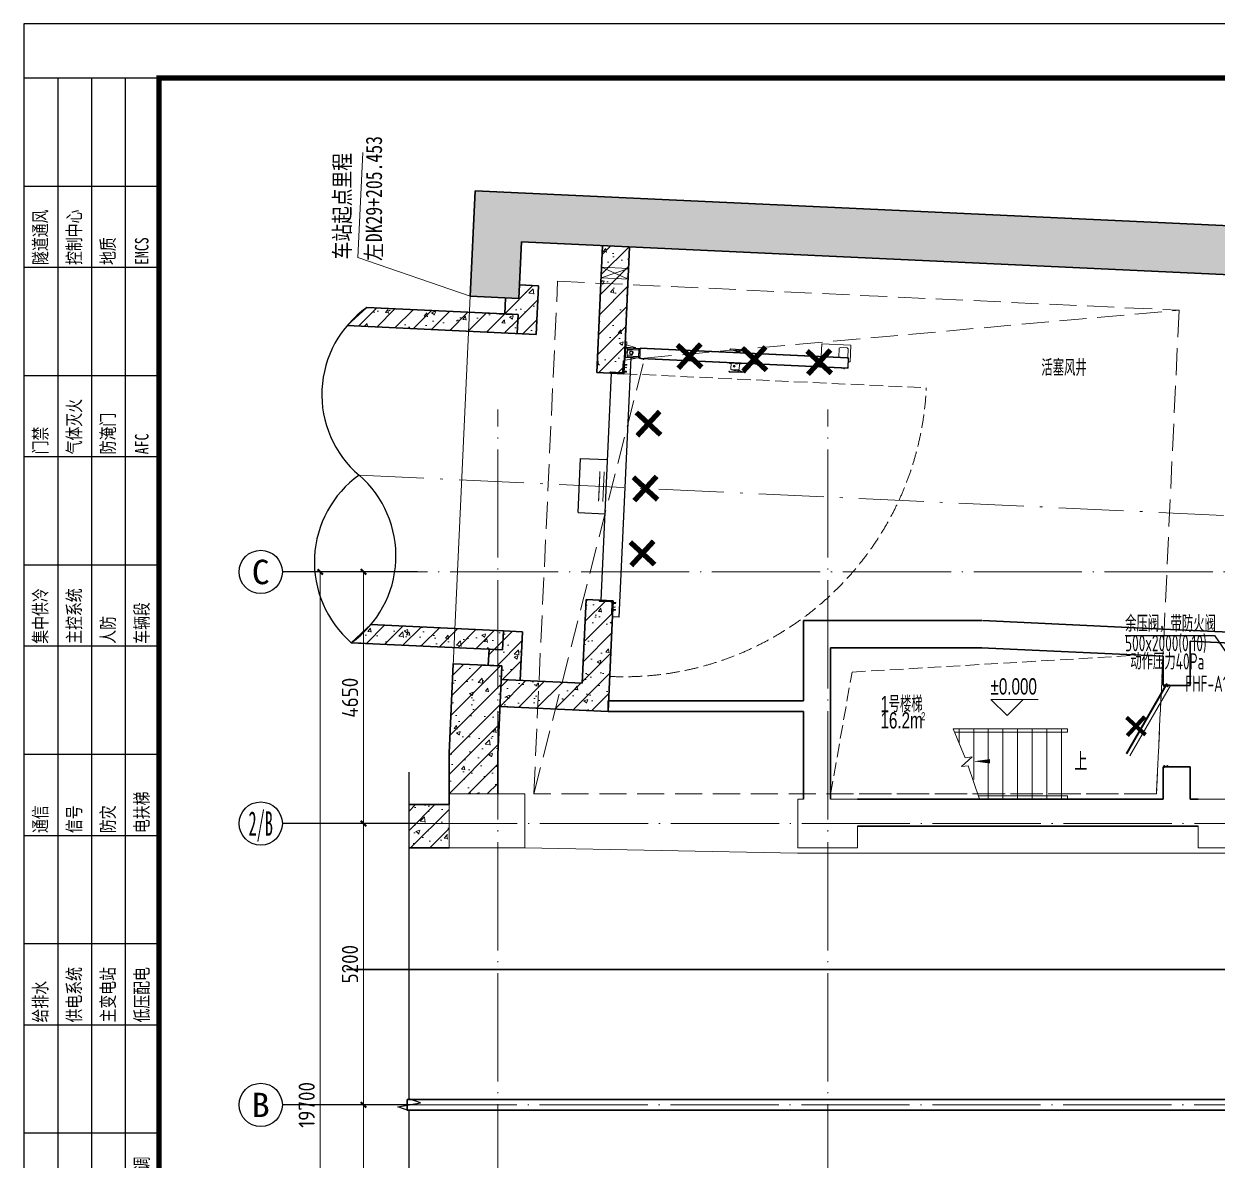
# Model space of a CAD drawing. Extents: x 4 to 13611208, y -605838 to 574722.
# Drawn here: x 13080323 to 13102382, y 426585 to 447585 of the extents above; entities that cross this region are included whole.
import ezdxf
from ezdxf.enums import TextEntityAlignment as Align

# ---------------------------------------------------------------- set-up
doc = ezdxf.new("R2010")
doc.units = 0
doc.header["$LTSCALE"] = 1000
doc.header["$MEASUREMENT"] = 0
for name, pattern in [('ACAD_ISO10W100', [18.5, 12, -3, 0.5, -3]), ('CONTINOUS', [0]), ('DASH', [0.35, 0.25, -0.1]), ('DOTE', [2.42, 2, -0.2, 0.02, -0.2])]:
    doc.linetypes.add(name, pattern=pattern)
for name, color, linetype, lineweight in [('000人防设备', 8, 'Continuous', 5), ('1-WALL-砼', 8, 'Continuous', 30), ('1-填充', 8, 'Continuous', 5), ('1-开孔（楼板）', 7, 'Continuous', 5), ('1-文字(房间名称)', 8, 'Continuous', 5), ('1-楼梯', 7, 'CONTINOUS', 5), ('1-疏散平台', 8, 'CONTINOUS', 5), ('1-线路', 8, 'ACAD_ISO10W100', 5), ('1-预埋件', 8, 'Continuous', 5), ('3-站台板下排水沟', 8, 'Continuous', 5), ('COLUMN', 8, 'Continuous', 5), ('DIM_ELEV', 3, 'Continuous', 5), ('DOTE', 14, 'DOTE', 5), ('WINDOW', 8, 'Continuous', 5), ('修改暖通总体意见', 6, 'Continuous', 5), ('给排水提孔洞', 5, 'Continuous', 5), ('设备-人防', 2, 'Continuous', 5)]:
    doc.layers.add(name, color=color, linetype=linetype, lineweight=lineweight)
doc.layers.add('0标记', color=1, linetype='Continuous', plot=False)
for name, color, linetype in [('AXIS', 3, 'Continuous'), ('AXIS_TEXT', 7, 'Continuous'), ('DIM_SYMB', 3, 'Continuous'), ('DUCT-X-P标注', 7, 'Continuous'), ('DUCT-X-S标注', 7, 'Continuous'), ('PUB_TEXT', 8, 'Continuous'), ('图框', 7, 'Continuous')]:
    doc.layers.add(name, color=color, linetype=linetype)
doc.styles.add('_TCH_DIM', font='SIMPLEX', dxfattribs={"bigfont": 'GBCBIG'})
doc.styles.add('C', font='HZTXT_E', dxfattribs={"width": 0.7, "bigfont": 'HZTXT'})
doc.styles.add('COMPLEX', font='hztxt_e.shx', dxfattribs={"width": 0.6, "bigfont": 'HZTXT.shx'})
doc.styles.add('DIM_FONT', font='gbenor.shx', dxfattribs={"bigfont": 'gbcbig.shx'})
doc.styles.add('du', font='gbenor.shx', dxfattribs={"width": 0.8, "bigfont": 'hztxt.shx'})
doc.styles.add('宋体', font='')
doc.styles.add('宋体1', font='', dxfattribs={"width": 0.8})
doc.styles.add('黑体', font='simhei.ttf', dxfattribs={"width": 0.8})
doc.styles.get('宋体').set_extended_font_data('SimSun')
doc.styles.get('宋体1').set_extended_font_data('SimSun')
doc.dimstyles.new('_TCH_ARCH&&100', dxfattribs={"dimtxt": 300, "dimasz": 100, "dimexe": 100, "dimexo": 100, "dimgap": 100, "dimtad": 1, "dimdec": 0, "dimzin": 0, "dimdsep": 46, "dimtxsty": 'DIM_FONT', "dimblk": 'ARCHTICK', "dimcen": 0.09, "dimclrd": 3, "dimclre": 3, "dimclrt": 7, "dimaunit": 1, "dimazin": 2, "dimtfac": 1, "dimtdec": 0, "dimtix": 1, "dimtmove": 2, "dimatfit": 3, "dimfxl": 1, "dimtolj": 1, "dimtzin": 0, "dimlwd": 18, "dimlwe": 18, "dimarcsym": 0})
pattern_1 = [(45, (759740.45, 436566), (-176.7766953, 176.7766953), []), (50, (759740.45, 436566), (717.260183, -62.752135), [75, -825]), (355, (759740.45, 436566), (-138.751334, 752.192134), [60, -660]), (100.4514, (759800.2, 436560.8), (578.50938, 689.439542), [63.74019, -701.14211]), (46.1842, (759740.45, 436766), (1067.24105, -165.519014), [112.5, -1237.5]), (96.6356, (759829.4, 436752.2), (934.662706, 974.11787), [95.61029, -1051.713]), (351.1842, (759740.4, 436766), (934.66195, 974.1186), [90, -990]), (21, (759840.45, 436716), (596.907052, -402.61889), [75, -825]), (326, (759840.45, 436716), (243.31533, 725.150045), [60, -660]), (71.4514, (759890.2, 436682.45), (840.22263, 322.530497), [63.74019, -701.14211]), (37.5, (759740.45, 436566), (12.1598553, 332.893854), [0, -652, 0, -670, 0, -662.5]), (7.5, (759740.45, 436566), (263.069537, 394.411712), [0, -382, 0, -637, 0, -252.5]), (327.5, (759517.45, 436566), (533.822436, -22.554872), [0, -250, 0, -780, 0, -1035]), (317.5, (759417.45, 436566), (583.18617, 100.104982), [0, -325, 0, -518, 0, -735])]

# ---------------------------------------------------------------- blocks, each defined once
blk = doc.blocks.new('J门框')
blk.add_hatch(color=256).paths.add_polyline_path([(0, 480), (0, 0), (512, 0), (512, 30, 0.414214), (497, 45), (96, 45, -0.414214), (45, 96), (45, 465, 0.414214), (30, 480)])
blk.add_lwpolyline([(0, 0), (512, 0), (512, 30, 0.414214), (497, 45), (96, 45, -0.414214), (45, 96), (45, 465, 0.414214), (30, 480), (0, 480)], format="xyb", close=True)
for points in [[(0, 352), (-96, 352), (-96, 320), (0, 320)], [(0, 96), (-96, 96), (-96, 64), (0, 64)], [(0, 237), (-90, 225), (-90, 238), (0, 250)]]:
    blk.add_lwpolyline(points, close=True)
blk = doc.blocks.new('埋件')
at = {"layer": '1-预埋件', "const_width": 50}
for points in [[(0, -159), (0, 159)], [(-159, 0), (159, 0)]]:
    blk.add_lwpolyline(points, dxfattribs=at)
blk = doc.blocks.new('*X17')
at = {"color": 0}
for p, q in [((212.5, 108.2), (213.8, 109.5)), ((213.4, 107.3), (214.8, 108.7))]:
    blk.add_line(p, q, dxfattribs=at)
blk = doc.blocks.new('qujrfm001')
at = {"layer": '设备-人防', "color": 8}
for p, q in [((73347, 37226), (73068, 37226)), ((73347, 37207), (73068, 37207)), ((73104, 37207), (73178, 37184)), ((73116, 37207), (73172, 37190)), ((73178, 37207), (73178, 37190)), ((73237, 37184), (73178, 37184)), ((73178, 37184), (73178, 37177)), ((73178, 37177), (73207, 37177)), ((73182, 37173), (73178, 37173)), ((73178, 37173), (73178, 37163)), ((73237, 37173), (73181, 37173)), ((73184, 37173), (73184, 37177)), ((73186, 37206), (73186, 37200)), ((73237, 37177), (73207, 37177)), ((73228, 37206), (73228, 37200)), ((73231, 37173), (73231, 37177)), ((73311, 37207), (73237, 37184)), ((73237, 37190), (73237, 37207)), ((73237, 37177), (73237, 37184)), ((73237, 37163), (73237, 37173)), ((73299, 37207), (73243, 37190)), ((75023, 37117), (75023, 37131)), ((75023, 37061), (75023, 37075)), ((75281, 37213), (75102, 37174)), ((75102, 37174), (75102, 37156)), ((75302, 37266), (75266, 37266)), ((75266, 37266), (75266, 37216)), ((75266, 37216), (75302, 37216)), ((75274, 37213), (75274, 37216)), ((75274, 37214), (75302, 37214)), ((75302, 37213), (75274, 37213)), ((73141, 36962), (73141, 36973)), ((73141, 36962), (73357, 36962)), ((73146, 36958), (73141, 36962)), ((73168, 36958), (73146, 36958)), ((73172, 36962), (73168, 36958)), ((73172, 36857), (73172, 36962)), ((73178, 36846), (73207, 36846)), ((73178, 36846), (73178, 36839)), ((73319, 36850), (73179, 36850)), ((73184, 36850), (73184, 36846)), ((73197, 36962), (73201, 36958)), ((73197, 36962), (73197, 36962)), ((73236, 36958), (73201, 36958)), ((73237, 36846), (73207, 36846)), ((73231, 36850), (73231, 36846)), ((73240, 36962), (73236, 36958)), ((73237, 36839), (73237, 36846)), ((73326, 36962), (73326, 36857)), ((73326, 36962), (73330, 36958)), ((73330, 36958), (73353, 36958)), ((73353, 36958), (73357, 36962)), ((73357, 36962), (73357, 36973)), ((75023, 37004), (75023, 37018)), ((75102, 36970), (75102, 36980)), ((75281, 36931), (75102, 36970)), ((73068, 36816), (73207, 36816)), ((73068, 36797), (73347, 36797)), ((73104, 36816), (73178, 36839)), ((73116, 36816), (73172, 36833)), ((73237, 36839), (73178, 36839)), ((73178, 36833), (73178, 36816)), ((73186, 36816), (73186, 36823)), ((73207, 36816), (73347, 36816)), ((73228, 36816), (73228, 36823)), ((73311, 36816), (73237, 36839)), ((73237, 36816), (73237, 36833)), ((73299, 36816), (73243, 36833))]:
    blk.add_line(p, q, dxfattribs=at)
at = {"layer": '设备-人防', "color": 8, "extrusion": (0, 0, -1)}
blk.add_line((73143, 37207), (73116, 37207), dxfattribs=at)
at = {"layer": '设备-人防', "color": 8}
for points in [[(71667, 37163), (71667, 37399), (71129, 37399), (71129, 37092), (71163, 37092)], [(75033, 36980), (75016, 36980), (75016, 37156), (75033, 37156)], [(75016, 36987), (75040, 36987), (75040, 37149), (75016, 37149)], [(75016, 37117), (75040, 37117), (75040, 37131), (75016, 37131)], [(75016, 37075), (75040, 37075), (75040, 37061), (75016, 37061)], [(75040, 37128), (75040, 37142)], [(75040, 37142), (75241, 37142), (75241, 37128), (75040, 37128)], [(75281, 37167), (75102, 37167), (75102, 37156)], [(75248, 37153), (75281, 37153)], [(75248, 37132), (75248, 36998)], [(75016, 37018), (75040, 37018), (75040, 37004), (75016, 37004)], [(75040, 37008), (75241, 37008), (75241, 36994), (75040, 36994)], [(75040, 36994), (75040, 37008)], [(75281, 36977), (75102, 36977), (75102, 36980)]]:
    blk.add_lwpolyline(points, dxfattribs=at)
for points in [[(71174, 37163), (71174, 37332), (71196, 37350), (71320, 37350), (71341, 37332), (71341, 37163)], [(75298, 36931), (75298, 37213), (75281, 37213), (75281, 36931)]]:
    blk.add_lwpolyline(points, close=True, dxfattribs=at)
at = {"layer": '设备-人防', "color": 8, "const_width": 25}
blk.add_lwpolyline([(71234, 36973), (71234, 36961, -1), (71232, 36961), (71232, 36973), (71170, 36973), (71170, 36980), (71163, 36980), (71163, 37156), (71170, 37156), (71170, 37163), (75009, 37163), (75009, 37156), (75016, 37156), (75016, 36980), (75009, 36980), (75009, 36973), (74947, 36973), (74947, 36961, -1), (74944, 36961), (74944, 36973)], format="xyb", close=True, dxfattribs=at)
at = {"layer": '设备-人防', "color": 8}
blk.add_lwpolyline([(75033, 37149), (75033, 37156), (75245, 37156, -0.414214), (75248, 37152), (75248, 37111, -0.414214), (75245, 37107), (75178, 37107, 0.414214), (75142, 37072), (75142, 37064, 0.414214), (75178, 37028), (75245, 37028, -0.414214), (75248, 37025), (75248, 36983, -0.414214), (75245, 36980), (75033, 36980), (75033, 36987)], format="xyb", dxfattribs=at)
for centre, radius in [((75178, 37072), 33.5), ((75178, 37072), 26.4), ((73263, 36913), 18.3), ((73263, 36913), 12)]:
    blk.add_circle(centre, radius, dxfattribs=at)
for centre, radius, start, end in [((73068, 37216), 9.77, 90, 270), ((73175, 37200), 11.2, 253.2102, 0), ((73240, 37200), 11.2, 180, 286.7898), ((73347, 37216), 9.77, 270, 90), ((75178, 37072), 81, 330.4082, 29.5918), ((73068, 36807), 9.77, 90, 270), ((73175, 36823), 11.2, 0, 106.7898), ((73239, 36823), 11.2, 73.2102, 180), ((73347, 36807), 9.77, 270, 90)]:
    blk.add_arc(centre, radius, start, end, dxfattribs=at)
at = {"layer": '设备-人防', "color": 8, "extrusion": (0, 0, -1)}
for centre, start, end in [((-73179, 36857), 270, 0), ((-73319, 36857), 180, 270)]:
    blk.add_arc(centre, 6.98, start, end, dxfattribs=at)
at = {"layer": '设备-人防', "color": 8, "extrusion": (0, 0, -1), "xscale": 10.57142857142857, "yscale": 10.57142857142857, "zscale": -10.57142857142857, "rotation": 180}
blk.add_blockref('*X17', (-71004, 38059), dxfattribs=at)
blk = doc.blocks.new('_ArchTick')
at = {"color": 0, "linetype": 'ByBlock', "const_width": 0.4}
blk.add_lwpolyline([(-0.5, -0.5), (0.5, 0.5)], dxfattribs=at)
blk = doc.blocks.new('*D2285')
at = {"layer": 'AXIS', "color": 3, "lineweight": 18, "transparency": 16777216}
for p, q in [((13087501, 427606), (13086501, 427606)), ((13086601, 422406), (13086601, 427606)), ((13087501, 422406), (13086501, 422406))]:
    blk.add_line(p, q, dxfattribs=at)
at = {"layer": 'AXIS', "color": 3, "lineweight": 18, "transparency": 16777216, "xscale": 100, "yscale": 100, "zscale": 100}
for p, rotation in [((13086601, 427606), 90), ((13086601, 422406), 270)]:
    blk.add_blockref('_ArchTick', p, dxfattribs=dict(at, rotation=rotation))
at = {"layer": 'AXIS', "color": 7, "transparency": 16777216, "insert": (13086351, 425006), "char_height": 300, "attachment_point": 5, "rotation": 90, "style": 'DIM_FONT'}
blk.add_mtext('\\A1;5200', dxfattribs=at)
blk = doc.blocks.new('*D2286')
at = {"layer": 'AXIS', "color": 3, "lineweight": 18, "transparency": 16777216}
for p, q in [((13087501, 432806), (13086501, 432806)), ((13086601, 427606), (13086601, 432806)), ((13087501, 427606), (13086501, 427606))]:
    blk.add_line(p, q, dxfattribs=at)
at = {"layer": 'AXIS', "color": 3, "lineweight": 18, "transparency": 16777216, "xscale": 100, "yscale": 100, "zscale": 100}
for p, rotation in [((13086601, 432806), 90), ((13086601, 427606), 270)]:
    blk.add_blockref('_ArchTick', p, dxfattribs=dict(at, rotation=rotation))
at = {"layer": 'AXIS', "color": 7, "transparency": 16777216, "insert": (13086351, 430206), "char_height": 300, "attachment_point": 5, "rotation": 90, "style": 'DIM_FONT'}
blk.add_mtext('\\A1;5200', dxfattribs=at)
blk = doc.blocks.new('*D2287')
at = {"layer": 'AXIS', "color": 3, "lineweight": 18, "transparency": 16777216}
for p, q in [((13087501, 437456), (13086501, 437456)), ((13086601, 432806), (13086601, 437456)), ((13087501, 432806), (13086501, 432806))]:
    blk.add_line(p, q, dxfattribs=at)
at = {"layer": 'AXIS', "color": 3, "lineweight": 18, "transparency": 16777216, "xscale": 100, "yscale": 100, "zscale": 100}
for p, rotation in [((13086601, 437456), 90), ((13086601, 432806), 270)]:
    blk.add_blockref('_ArchTick', p, dxfattribs=dict(at, rotation=rotation))
at = {"layer": 'AXIS', "color": 7, "transparency": 16777216, "insert": (13086351, 435131), "char_height": 300, "attachment_point": 5, "rotation": 90, "style": 'DIM_FONT'}
blk.add_mtext('\\A1;4650', dxfattribs=at)
blk = doc.blocks.new('*D2288')
at = {"layer": 'AXIS', "color": 3, "lineweight": 18, "transparency": 16777216}
for p, q in [((13087501, 437456), (13085701, 437456)), ((13085801, 417756), (13085801, 437456)), ((13087501, 417756), (13085701, 417756))]:
    blk.add_line(p, q, dxfattribs=at)
at = {"layer": 'AXIS', "color": 3, "lineweight": 18, "transparency": 16777216, "xscale": 100, "yscale": 100, "zscale": 100}
for p, rotation in [((13085801, 437456), 90), ((13085801, 417756), 270)]:
    blk.add_blockref('_ArchTick', p, dxfattribs=dict(at, rotation=rotation))
at = {"layer": 'AXIS', "color": 7, "transparency": 16777216, "insert": (13085551, 427606), "char_height": 300, "attachment_point": 5, "rotation": 90, "style": 'DIM_FONT'}
blk.add_mtext('\\A1;19700', dxfattribs=at)
blk = doc.blocks.new('_AXISO')
blk.add_circle((0, 0), 0.5)
at = {"layer": 'AXIS_TEXT', "style": 'COMPLEX', "width": 1.041667}
blk.add_attdef('A', text='', height=0.56, dxfattribs=at).set_placement((-0.25, -0.28), (0.25, -0.28), align=Align.FIT)
blk = doc.blocks.new('$DorLib2D$00000194')
at = {"color": 0}
blk.add_line((-0.5, 0.075), (0.366, 0.575), dxfattribs=at)
at = {"color": 0, "const_width": 0.025}
blk.add_lwpolyline([(-0.525, 0.118), (0.341, 0.618)], dxfattribs=at)
blk = doc.blocks.new('hql')
at = {"color": 7}
for p, q in [((0, 41000), (2500, 41000)), ((625, 41000), (625, 13000)), ((1250, 41000), (1250, 13000)), ((1875, 41000), (1875, 13000)), ((0, 39000), (2500, 39000)), ((0, 37500), (2500, 37500)), ((0, 35500), (2500, 35500)), ((0, 34000), (2500, 34000)), ((0, 32000), (2500, 32000)), ((0, 30500), (2500, 30500)), ((0, 28500), (2500, 28500)), ((0, 27000), (2500, 27000)), ((0, 25000), (2500, 25000)), ((0, 23500), (2500, 23500)), ((0, 21500), (2500, 21500))]:
    blk.add_line(p, q, dxfattribs=at)
at = {"color": 7, "style": '宋体1', "width": 0.75}
for s, p in [('隧道通风', (429, 37542)), ('控制中心', (1054, 37542)), ('地质', (1679, 37542)), ('EMCS', (2304, 37542)), ('气体灭火', (1054, 34042)), ('防淹门', (1679, 34042)), ('门禁', (429, 34042)), ('AFC', (2304, 34042)), ('集中供冷', (429, 30542)), ('主控系统', (1054, 30542)), ('车辆段', (2304, 30542)), ('人防', (1679, 30542)), ('电扶梯', (2304, 27042)), ('通信', (429, 27042)), ('信号', (1054, 27042)), ('防灾', (1679, 27042)), ('供电系统', (1054, 23542)), ('主变电站', (1679, 23542)), ('低压配电', (2304, 23542)), ('给排水', (429, 23542)), ('通风空调', (2304, 20042))]:
    blk.add_text(s, height=250, rotation=90, dxfattribs=at).set_placement(p)
blk = doc.blocks.new('图框框')
at = {"layer": '图框', "color": 1, "linetype": 'Continuous', "ltscale": 10}
blk.add_lwpolyline([(0, -42000), (59400, -42000), (59400, 0), (0, 0)], close=True, dxfattribs=at)

msp = doc.modelspace()

# ---------------------------------------------------------------- hatches: boundary and pattern name
at = {"layer": '1-填充'}
h = msp.add_hatch(dxfattribs=at)
h.set_pattern_fill('钢筋混凝土', color=8, scale=100, style=0)
h.set_pattern_definition(pattern_1)
h.paths.add_polyline_path([(13114784.1, 442082.8), (13114783.2, 443284.1), (13088666.6, 444500.3), (13088575.9, 442552.4), (13089474.9, 442510.5), (13089523.7, 443559.4), (13103508.6, 442908.1), (13103494.6, 442608.5)])
h = msp.add_hatch(dxfattribs=at)
h.set_pattern_fill('钢筋混凝土', color=8, scale=100, style=0)
h.set_pattern_definition(pattern_1)
h.paths.add_polyline_path([(13091521.6, 443466.3), (13091022.1, 443489.6), (13090912.8, 441142.1), (13091412.2, 441118.2)])
h = msp.add_hatch(dxfattribs=at)
h.set_pattern_fill('钢筋混凝土', color=8, scale=100, style=0)
h.set_pattern_definition(pattern_1)
h.paths.add_polyline_path([(13089836.2, 442743.9), (13089486.5, 442760.2), (13089474.9, 442510.5), (13089225.2, 442522.1), (13089211.2, 442222.5), (13089461, 442210.8), (13089444.7, 441861.2), (13089794.3, 441844.9)])
h = msp.add_hatch(dxfattribs=at)
h.set_pattern_fill('钢筋混凝土', color=8, scale=100, style=0)
h.set_pattern_definition(pattern_1)
h.paths.add_polyline_path([(13089461, 442210.8), (13086664, 442341.1), (13086298.4, 442007.7), (13089444.7, 441861.2)])
h = msp.add_hatch(dxfattribs=at)
h.set_pattern_fill('钢筋混凝土', color=8, scale=100, style=0)
h.set_pattern_definition([(45, (759837.6, 436561.48), (-176.7766953, 176.7766953), []), (50, (759837.6, 436561.5), (717.260183, -62.752135), [75, -825]), (355, (759837.6, 436561.5), (-138.751334, 752.192134), [60, -660]), (100.4514, (759897.4, 436556.25), (578.50938, 689.439542), [63.74019, -701.14211]), (46.1842, (759837.6, 436761.5), (1067.24105, -165.519014), [112.5, -1237.5]), (96.6356, (759926.5, 436747.7), (934.662706, 974.11787), [95.61029, -1051.713]), (351.1842, (759837.6, 436761.5), (934.66195, 974.1186), [90, -990]), (21, (759937.6, 436711.5), (596.907052, -402.61889), [75, -825]), (326, (759937.6, 436711.5), (243.31533, 725.150045), [60, -660]), (71.4514, (759987.34, 436677.9), (840.22263, 322.530497), [63.74019, -701.14211]), (37.5, (759837.6, 436561.48), (12.1598553, 332.893854), [0, -652, 0, -670, 0, -662.5]), (7.5, (759837.6, 436561.48), (263.069537, 394.411712), [0, -382, 0, -637, 0, -252.5]), (327.5, (759614.6, 436561.48), (533.822436, -22.554872), [0, -250, 0, -780, 0, -1035]), (317.5, (759514.6, 436561.48), (583.18617, 100.104982), [0, -325, 0, -518, 0, -735])])
h.paths.add_polyline_path([(13089121, 434968.8), (13089144.2, 435468.3), (13090642.6, 435398.5), (13090714.7, 436946.8), (13091214.1, 436922.9), (13091118.8, 434875.8)])
h = msp.add_hatch(dxfattribs=at)
h.set_pattern_fill('钢筋混凝土', color=8, scale=100, style=0)
h.set_pattern_definition(pattern_1)
h.paths.add_polyline_path([(13089188.8, 436367.2), (13086737.2, 436481.3), (13086375.6, 436147.8), (13089172.6, 436017.5)])
h.paths.add_polyline_path([(13089538.5, 436350.9), (13089188.8, 436367.2), (13089172.6, 436017.5), (13088922.8, 436029.2), (13088908.9, 435729.5), (13089158.6, 435717.9), (13089147, 435468.1), (13089496.6, 435451.8)])
h = msp.add_hatch(dxfattribs=at)
h.set_pattern_fill('钢筋混凝土', color=8, scale=100, style=0)
h.set_pattern_definition([(45, (1381301.42, 375351.5), (-176.7766953, 176.7766953), []), (50, (1381301.4, 375351.5), (717.260183, -62.752135), [75, -825]), (355, (1381301.4, 375351.5), (-138.751334, 752.192134), [60, -660]), (100.4514, (1381361.2, 375346.3), (578.50938, 689.439542), [63.74019, -701.14211]), (46.1842, (1381301.4, 375551.5), (1067.24105, -165.519014), [112.5, -1237.5]), (96.6356, (1381390.4, 375537.7), (934.66271, 974.11787), [95.61029, -1051.713]), (351.1842, (1381301.4, 375551.5), (934.66195, 974.1186), [90, -990]), (21, (1381401.4, 375501.5), (596.907052, -402.61889), [75, -825]), (326, (1381401.4, 375501.5), (243.31533, 725.150045), [60, -660]), (71.4514, (1381451.16, 375467.95), (840.22263, 322.530497), [63.74019, -701.14211]), (37.5, (1381301.42, 375351.5), (12.1598553, 332.893854), [0, -652, 0, -670, 0, -662.5]), (7.5, (1381301.4, 375351.5), (263.069537, 394.411712), [0, -382, 0, -637, 0, -252.5]), (327.5, (1381078.42, 375351.5), (533.822436, -22.554872), [0, -250, 0, -780, 0, -1035]), (317.5, (1380978.4, 375351.5), (583.18617, 100.104982), [0, -325, 0, -518, 0, -735])])
h.paths.add_polyline_path([(13088259.6, 435759.7), (13088182.6, 434105.7), (13088182.6, 433355.7), (13089082.6, 433355.7), (13089082.4, 434082.5), (13089158.6, 435717.9)])
h = msp.add_hatch(dxfattribs=at)
h.set_pattern_fill('钢筋混凝土', color=8, scale=100, style=0)
h.set_pattern_definition(pattern_1)
h.paths.add_polyline_path([(13087443.1, 432805.7), (13087443.1, 432355.7), (13088182.6, 432355.7), (13088182.6, 432805.7)])
h.paths.add_polyline_path([(13087443.1, 433155.7), (13087443.1, 432805.7), (13088182.6, 432805.7), (13088182.6, 433155.7)])

# ---------------------------------------------------------------- linework, layer by layer
at = {"color": 8}
for p, q in [((13091551.1, 441412.7), (13091426.2, 441418.6)), ((13091327.8, 436617.9), (13091551.1, 441412.7)), ((13090992.1, 436933.9), (13091187.5, 441129.3)), ((13090567.1, 438555.4), (13090613.6, 439554.3)), ((13090613.6, 439554.3), (13091113.1, 439531.1)), ((13090567.1, 438555.4), (13091066.6, 438532.2)), ((13091327.8, 436617.9), (13091203, 436623.7))]:
    msp.add_line(p, q, dxfattribs=at)
at = {"layer": '1-WALL-砼', "color": 8}
for p, q in [((13088666.6, 444500.3), (13088575.9, 442552.4)), ((13114783.2, 443284.1), (13088666.6, 444500.3)), ((13089474.9, 442510.5), (13089523.7, 443559.4)), ((13103508.6, 442908.1), (13089523.7, 443559.4)), ((13090912.8, 441142.1), (13091022.1, 443489.6)), ((13091412.2, 441118.2), (13091521.6, 443466.3)), ((13089836.2, 442743.9), (13089486.5, 442760.2)), ((13089836.2, 442743.9), (13089794.3, 441844.9)), ((13089474.9, 442510.5), (13088575.9, 442552.4)), ((13089225.2, 442522.1), (13089211.2, 442222.5)), ((13089461, 442210.8), (13086664, 442341.1)), ((13089361.1, 442215.5), (13089111.3, 442227.1)), ((13089461, 442210.8), (13089444.7, 441861.2)), ((13089794.3, 441844.9), (13086298.4, 442007.7)), ((13090912.8, 441142.1), (13091412.2, 441118.2)), ((13090645.3, 435398.4), (13090717.4, 436946.7)), ((13090717.4, 436946.7), (13091216.9, 436922.7)), ((13091121.5, 434875.6), (13091216.9, 436922.7)), ((13089188.8, 436367.2), (13086737.2, 436481.3)), ((13089188.8, 436367.2), (13089172.6, 436017.5)), ((13089538.5, 436350.9), (13089188.8, 436367.2)), ((13089538.5, 436350.9), (13089496.6, 435451.8)), ((13094732.6, 436555.7), (13094732.6, 435075.6)), ((13094732.6, 436555.7), (13098032.1, 436555.7)), ((13098043.7, 436555.5), (13101382.6, 436400)), ((13101382.6, 436400), (13103012.2, 436324.1)), ((13101382.6, 436400), (13101382.6, 436400)), ((13089172.6, 436017.5), (13086375.6, 436147.8)), ((13101882.6, 436176.5), (13103002.9, 436124.3)), ((13101882.6, 436176.5), (13101882.6, 436138.1)), ((13101882.6, 436138.1), (13101882.6, 435355.8)), ((13089072.7, 436022.2), (13088822.9, 436033.8)), ((13088922.8, 436029.2), (13088908.9, 435729.5)), ((13095232.6, 436055.7), (13095232.6, 434975.6)), ((13095232.6, 436055.7), (13098032.1, 436055.7)), ((13098020.4, 436056), (13101382.6, 435899.4)), ((13088259.6, 435759.7), (13088182.6, 434105.7)), ((13089158.6, 435717.9), (13088259.6, 435759.7)), ((13089058.7, 435722.5), (13088809, 435734.1)), ((13089158.6, 435717.9), (13089082.4, 434082.5)), ((13101382.6, 435899.4), (13101382.6, 435355.8)), ((13090645.3, 435398.4), (13089147, 435468.1)), ((13101882.6, 435355.8), (13101382.6, 435355.8)), ((13091121.5, 435075.6), (13094732.6, 435075.6)), ((13091121.5, 435075.6), (13091121.5, 434875.6)), ((13091121.5, 434875.6), (13089123.7, 434968.7)), ((13091121.5, 434875.6), (13094732.6, 434875.6)), ((13094732.6, 434875.6), (13094732.6, 433255.7)), ((13095232.6, 434975.6), (13095232.6, 433255.7)), ((13088182.6, 433155.7), (13088182.6, 434105.7)), ((13089082.6, 433355.7), (13089082.6, 434087.1)), ((13101382.6, 433855.8), (13101382.6, 433255.7)), ((13101882.6, 433855.8), (13101382.6, 433855.8)), ((13101882.6, 433855.8), (13101882.6, 433255.7)), ((13088182.6, 433155.7), (13087443.1, 433155.7)), ((13095732.6, 433255.7), (13101382.6, 433255.7)), ((13101882.6, 433255.7), (13102032.6, 433255.7)), ((13095732.6, 432755.7), (13101632.6, 432755.7)), ((13101632.6, 432755.7), (13102032.6, 432755.7)), ((13088182.6, 432355.7), (13087443.1, 432355.7)), ((13087408.7, 427705.7), (13114795.1, 427705.7)), ((13087408.7, 427705.7), (13087408.7, 427505.7)), ((13087408.7, 427505.7), (13114607.3, 427505.7))]:
    msp.add_line(p, q, dxfattribs=at)
at = {"layer": '1-填充', "color": 8}
for p, q in [((13086664, 442341.1), (13086298.4, 442007.7)), ((13086737.2, 436481.3), (13086375.6, 436147.8))]:
    msp.add_line(p, q, dxfattribs=at)
at = {"layer": '1-开孔（楼板）', "color": 8, "linetype": 'DASH', "ltscale": 2}
for points in [[(13101261.8, 433355.7), (13089749.4, 433355.7), (13090190.4, 442827.6), (13101678, 442292.6), (13101261.8, 433355.7)], [(13089749.4, 433355.7), (13091798.6, 441408.5), (13101678, 442292.6)]]:
    msp.add_lwpolyline(points, dxfattribs=at)
at = {"layer": '1-开孔（楼板）', "color": 8, "linetype": 'DASH'}
msp.add_lwpolyline([(13095232.6, 433355.7), (13095232.6, 434655.7), (13095232.6, 436055.7), (13098032.1, 436055.7), (13101380.3, 435899.6), (13101261.7, 433353.8)], close=True, dxfattribs=at)
msp.add_lwpolyline([(13095232.6, 433342.8), (13095634.9, 435605), (13100957.6, 435919.2)], dxfattribs=at)
at = {"layer": '1-楼梯', "color": 8}
for p, q in [((13098152.6, 433315.7), (13098152.6, 433255.7)), ((13098422.6, 433315.7), (13098422.6, 433255.7)), ((13098692.6, 433315.7), (13098692.6, 433255.7)), ((13098962.6, 433315.7), (13098962.6, 433255.7)), ((13099232.6, 433315.7), (13099232.6, 433255.7)), ((13099502.6, 433315.7), (13099502.6, 433255.7))]:
    msp.add_line(p, q, dxfattribs=at)
at = {"layer": '1-疏散平台'}
for p, q in [((13089582.6, 432355.6), (13094627.1, 432255.7)), ((13094627.1, 432255.7), (13114791.6, 432255.7))]:
    msp.add_line(p, q, dxfattribs=at)
at = {"layer": '1-线路', "color": 8, "linetype": 'ByBlock'}
msp.add_lwpolyline([(13088251.8, 435593.2), (13088575.9, 442552.4), (13086497.4, 443265.2), (13086588, 445210.1)], dxfattribs=at)
at = {"layer": '1-线路', "color": 8, "ltscale": 0.1}
msp.add_lwpolyline([(13086519.8, 439244.4), (13114787.3, 437928.1)], dxfattribs=at)
at = {"layer": '1-线路', "color": 8, "ltscale": 0.1, "const_width": 30}
msp.add_lwpolyline([(13086282.6, 430105.7), (13114793.3, 430105.7)], dxfattribs=at)
at = {"layer": '3-站台板下排水沟', "color": 8, "linetype": 'DASH'}
msp.add_line((13091412.2, 441118.2), (13097006.2, 440858.5), dxfattribs=at)
msp.add_arc((13091412.2, 441118.2), 5600, 267.33391, 357.34228, dxfattribs=at)
at = {"layer": 'AXIS'}
for p, q in [((13087601.1, 437455.7), (13085101.1, 437455.7)), ((13087601.1, 432805.7), (13085101.1, 432805.7)), ((13087601.1, 427605.7), (13085101.1, 427605.7))]:
    msp.add_line(p, q, dxfattribs=at)
at = {"layer": 'COLUMN', "color": 8}
for p, q in [((13089582.6, 433355.7), (13088182.6, 433355.7)), ((13088182.6, 433355.7), (13088182.6, 432355.7)), ((13089582.6, 432355.7), (13089582.6, 433355.7)), ((13094732.6, 433255.7), (13094632.6, 433255.7)), ((13094632.6, 433255.7), (13094632.6, 432355.7)), ((13095732.6, 433255.7), (13095232.6, 433255.7)), ((13103132.6, 433255.7), (13102032.6, 433255.7)), ((13095732.6, 432355.7), (13095732.6, 432755.7)), ((13102032.6, 432755.7), (13102032.6, 432355.7)), ((13088182.6, 432355.7), (13089582.6, 432355.7)), ((13094632.6, 432355.7), (13095732.6, 432355.7)), ((13102032.6, 432355.7), (13103132.6, 432355.7))]:
    msp.add_line(p, q, dxfattribs=at)
at = {"layer": 'DIM_ELEV', "color": 8}
for p, q in [((13098498.9, 434800.5), (13098198.9, 435100.5)), ((13098198.9, 435100.5), (13099070.9, 435100.5)), ((13098498.9, 434800.5), (13098798.9, 435100.5)), ((13099618.6, 434555.8), (13097504.6, 434555.8)), ((13099502.6, 434555.8), (13097504.6, 434555.8)), ((13097504.6, 434555.8), (13097721.3, 434020.5)), ((13099618.6, 434495.8), (13097528.9, 434495.8)), ((13097612.6, 434289.2), (13097612.6, 434555.8)), ((13097882.6, 433622.3), (13097882.6, 434555.8)), ((13098152.6, 433255.7), (13098152.6, 434555.8)), ((13098422.6, 433255.7), (13098422.6, 434555.8)), ((13098692.6, 433255.7), (13098692.6, 434555.8)), ((13098962.6, 433255.7), (13098962.6, 434555.8)), ((13099232.6, 433255.7), (13099232.6, 434555.8)), ((13099502.6, 433255.7), (13099502.6, 434555.8)), ((13099618.6, 434495.8), (13099618.6, 434555.8)), ((13097855.3, 434037.1), (13097655.6, 433857)), ((13097721.3, 434020.5), (13097855.3, 434037.1)), ((13097655.6, 433857), (13097781.3, 433872.5)), ((13097781.3, 433872.5), (13097990.5, 433255.7)), ((13099618.6, 433315.7), (13097966.2, 433315.7)), ((13099618.6, 433255.7), (13099618.6, 433315.7)), ((13099618.6, 433255.7), (13097990.5, 433255.7)), ((13099502.6, 433255.7), (13097990.5, 433255.7))]:
    msp.add_line(p, q, dxfattribs=at)
at = {"layer": 'DIM_SYMB', "color": 8}
msp.add_lwpolyline([(13099637.6, 433955.8, 0, 0, 0), (13097882.6, 433955.8, 0, 80, 0), (13098182.6, 433955.8, 0, 0, 0)], format="xyseb", dxfattribs=at)
at = {"layer": 'DIM_SYMB'}
msp.add_lwpolyline([(13087443.1, 421455.7), (13087443.1, 427493.2), (13087233.1, 427569.7), (13087653.1, 427643.7), (13087443.1, 427718.2), (13087443.1, 433755.7)], dxfattribs=at)
for centre, radius, start, end in [((13087792.1, 440736.9), 1961.1, 125.11491, 229.5529), ((13087665.6, 437639.4), 1972.1, 125.52256, 229.14528), ((13085229.8, 437752.8), 1972.1, 305.52256, 49.14528)]:
    msp.add_arc(centre, radius, start, end, dxfattribs=at)
at = {"layer": 'DOTE', "color": 8, "linetype": 'DOTE'}
for p, q in [((13089082.6, 411101), (13089082.6, 440455.7)), ((13095182.6, 411101), (13095182.6, 440455.7)), ((13085782.6, 437455.7), (13114787.7, 437455.7)), ((13087443.1, 432805.7), (13114791.2, 432805.7)), ((13087437.6, 427605.7), (13114923.9, 427605.7)), ((13087437.6, 427605.7), (13114923.9, 427605.7)), ((13087437.6, 427605.7), (13114923.9, 427605.7))]:
    msp.add_line(p, q, dxfattribs=at)
at = {"layer": 'DUCT-X-P标注'}
msp.add_lwpolyline([(13100682, 436281), (13102335.4, 436281), (13102682.6, 435768.3)], dxfattribs=at)
at = {"layer": '修改暖通总体意见', "color": 8}
msp.add_lwpolyline([(13090994.2, 442890.2), (13091003.5, 443090), (13091503, 443066.8), (13091493.7, 442867)], close=True, dxfattribs=at)
for points in [[(13090994.2, 442890.2), (13091503, 443066.8)], [(13091493.7, 442867), (13091003.5, 443090)]]:
    msp.add_lwpolyline(points, dxfattribs=at)
at = {"layer": '图框', "color": 2}
msp.add_lwpolyline([(13080322.6, 405585), (13169422.6, 405585), (13169422.6, 447585), (13080322.6, 447585)], close=True, dxfattribs=at)
at = {"layer": '图框', "const_width": 100}
msp.add_lwpolyline([(13082822.6, 406585), (13168422.6, 406585), (13168422.6, 446585), (13082822.6, 446585)], close=True, dxfattribs=at)
at = {"layer": '给排水提孔洞', "color": 8, "ltscale": 0.2}
msp.add_line((13091027.1, 438759.2), (13091052.7, 439308.6), dxfattribs=at)
at = {"layer": '给排水提孔洞', "color": 8, "ltscale": 0.2, "const_width": 20}
msp.add_lwpolyline([(13090947.2, 438763), (13090972.8, 439312.4)], dxfattribs=at)

# ---------------------------------------------------------------- block references
at = {"layer": '000人防设备', "color": 8}
for p, xscale, yscale, zscale, rotation in [((13091412.3, 441118.9), -0.499999999999999, 0.5, 0.5, 357.3339173647518), ((13091216.9, 436923.4), 0.5, 0.5, 0.5, 177.3339173647519), ((13101382.6, 435355.8), -0.25, 0.25, 0.25, 270), ((13101382.6, 433855.8), 0.25, 0.25, 0.25, 270)]:
    msp.add_blockref('J门框', p, dxfattribs=dict(at, xscale=xscale, yscale=yscale, zscale=zscale, rotation=rotation))
at = {"layer": '0标记', "xscale": 1.5}
msp.add_blockref('图框框', (13080322.6, 447585), dxfattribs=at)
at = {"layer": '1-预埋件', "color": 8, "rotation": 317.3738291591033}
for p, xscale, yscale, zscale in [((13092628.7, 441444.7), -1.919999999832362, 1.919999999832362, 1.919999999832362), ((13093827.4, 441388.9), -1.919999999832362, 1.919999999832362, 1.919999999832362), ((13095026.1, 441333.1), -1.919999999832362, 1.919999999832362, 1.919999999832362), ((13091869.9, 440196.6), -1.919999999832362, 1.919999999832362, 1.919999999832362), ((13091814, 438997.9), -1.919999999832362, 1.919999999832362, 1.919999999832362), ((13091758.2, 437799.2), -1.919999999832362, 1.919999999832362, 1.919999999832362), ((13100882.6, 434605.8), -1.497599999869243, 1.497599999869242, 1.497599999869242)]:
    msp.add_blockref('埋件', p, dxfattribs=dict(at, xscale=xscale, yscale=yscale, zscale=zscale))
at = {"layer": 'AXIS'}
ref = msp.add_blockref('_AXISO', (13084701.1, 437455.7), dxfattribs=dict(at, xscale=800, yscale=800, zscale=800))
ref.add_attrib('A', 'C', dxfattribs={"layer": 'AXIS_TEXT', "height": 452, "style": '宋体', "width": 1.028571}).set_placement((13084535.8, 437229.7), (13084866.4, 437229.7), align=Align.FIT)
ref = msp.add_blockref('_AXISO', (13084701.1, 432805.7), dxfattribs=dict(at, xscale=800, yscale=800, zscale=800))
ref.add_attrib('A', '2/B', dxfattribs={"layer": 'AXIS_TEXT', "height": 452.55, "style": '宋体', "width": 0.46875}).set_placement((13084474.8, 432579.5), (13084927.3, 432579.5), align=Align.FIT)
ref = msp.add_blockref('_AXISO', (13084701.1, 427605.7), dxfattribs=dict(at, xscale=800, yscale=800, zscale=800))
ref.add_attrib('A', 'B', dxfattribs={"layer": 'AXIS_TEXT', "height": 448.3, "style": '宋体', "width": 1.052632}).set_placement((13084533.3, 427381.6), (13084868.8, 427381.6), align=Align.FIT)
at = {"layer": 'WINDOW', "color": 8, "xscale": 1500, "yscale": -1500, "zscale": 1500, "rotation": 269.9999999998577}
msp.add_blockref('$DorLib2D$00000194', (13101632.6, 434605.8), dxfattribs=at)
at = {"layer": '图框', "color": 1}
msp.add_blockref('hql', (13080322.6, 405587.5), dxfattribs=at)
at = {"layer": '设备-人防', "color": 8, "xscale": -1, "rotation": 357.3339130068818}
msp.add_blockref('qujrfm001', (13164922.9, 400979.2), dxfattribs=at)

# ---------------------------------------------------------------- texts
at = {"layer": '1-文字(房间名称)', "color": 8, "style": 'C', "width": 0.7}
for s, height, p in [('1', 300, (13096158.8, 434863.2)), ('号楼梯', 300, (13096308.8, 434863.2)), ('16.2m', 300, (13096158.8, 434563.2)), ('2', 150, (13096908.8, 434713.2))]:
    msp.add_text(s, height=height, dxfattribs=at).set_placement(p)
at = {"layer": '1-线路', "linetype": 'ByBlock', "style": '黑体', "width": 0.8}
msp.add_text('DK29+205.453', height=300.422, rotation=90, dxfattribs=at).set_placement((13086943.2, 443550))
at = {"layer": '1-线路', "color": 8, "linetype": 'ByBlock', "style": '黑体', "width": 0.8}
for s, height, p in [('车站起点里程', 300.42, (13086358.6, 443231.4)), ('左', 300.4, (13086943.2, 443204.3))]:
    msp.add_text(s, height=height, rotation=90, dxfattribs=at).set_placement(p)
at = {"layer": 'DUCT-X-P标注', "style": 'du', "width": 0.7}
for s, p in [('余压阀，带防火阀', (13100680.9, 436350.2)), ('500x2000(0.10)', (13100679.7, 435990.1)), ('动作压力40Pa', (13100776.4, 435652.7))]:
    msp.add_text(s, height=300, dxfattribs=at).set_placement(p)
at = {"layer": 'DUCT-X-S标注', "style": 'du', "width": 0.7}
msp.add_text('FHF-A1207', height=300, dxfattribs=at).set_placement((13101792.7, 435239.2, 2600))
at = {"layer": 'PUB_TEXT', "color": 8, "style": 'C', "width": 0.7}
for s, p in [('活塞风井', (13099132.5, 441079.9)), ('%%P0.000', (13098193.4, 435190.5))]:
    msp.add_text(s, height=300, dxfattribs=at).set_placement(p)
at = {"layer": 'PUB_TEXT', "color": 8, "style": '_TCH_DIM'}
msp.add_text('上', height=337.6, dxfattribs=at).set_placement((13099742.6, 433780.8))

# ---------------------------------------------------------------- dimensions: what is measured, and where the dimension line sits
at = {"layer": 'AXIS'}
for p1, p2, distance, picture, middle in [((13087601.1, 417755.7), (13087601.1, 437455.7), 1800, '*D2288', (13085551.1, 427605.7)), ((13087601.1, 432805.7), (13087601.1, 437455.7), 1000, '*D2287', (13086351.1, 435130.7)), ((13087601.1, 427605.7), (13087601.1, 432805.7), 1000, '*D2286', (13086351.1, 430205.7)), ((13087601.1, 422405.7), (13087601.1, 427605.7), 1000, '*D2285', (13086351.1, 425005.7))]:
    dim = msp.add_aligned_dim(p1=p1, p2=p2, distance=distance, dimstyle='_TCH_ARCH&&100', dxfattribs=at)
    dim.commit()
    dim.dimension.update_dxf_attribs({"geometry": picture, "text_midpoint": middle})

doc.saveas('drawing.dxf')
